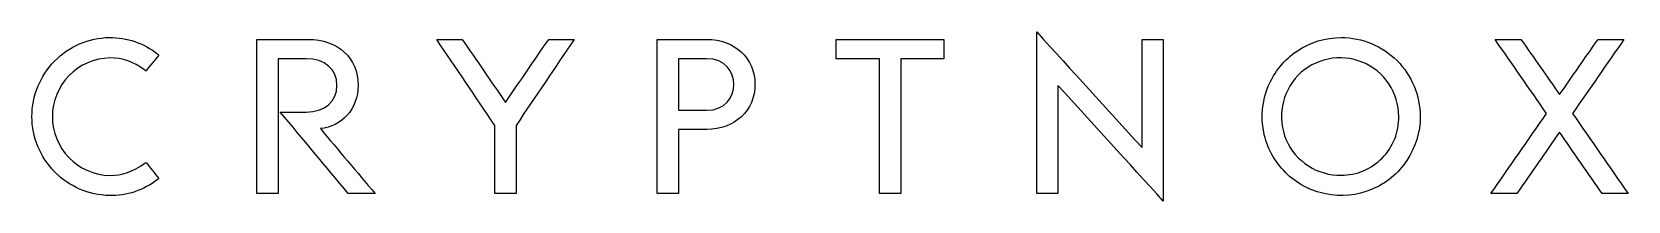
# Model space of a CAD drawing. Header units: millimetres. Extents: x -50 to 50, y -5 to 5.
import ezdxf

# ---------------------------------------------------------------- set-up
doc = ezdxf.new("R2010")
doc.units = ezdxf.units.MM
doc.layers.add('TEXTE', color=7, linetype='Continuous')

msp = doc.modelspace()

# ---------------------------------------------------------------- linework, layer by layer
at = {"layer": 'TEXTE'}
for points, knots in [([(19.55, 4.83), (19.55, 2.57), (19.55, 0.31), (19.55, -1.95), (17.35, 0.47), (15.15, 2.88), (12.95, 5.3), (12.95, 1.92), (12.95, -1.46), (12.95, -4.83), (13.39, -4.83), (13.83, -4.83), (14.28, -4.83), (14.28, -2.57), (14.28, -0.31), (14.28, 1.95), (16.48, -0.47), (18.68, -2.88), (20.88, -5.3), (20.88, -1.92), (20.88, 1.46), (20.88, 4.83), (20.44, 4.83), (19.99, 4.83), (19.55, 4.83)], [0, 0, 0, 0, 1, 1, 1, 2, 2, 2, 3, 3, 3, 4, 4, 4, 5, 5, 5, 6, 6, 6, 7, 7, 7, 8, 8, 8, 8]), ([(-42.84, -2.88), (-42.87, -2.9), (-42.89, -2.91), (-42.92, -2.93), (-43.69, -3.46), (-44.35, -3.69), (-45.12, -3.69), (-46.09, -3.67), (-47, -3.27), (-47.67, -2.58), (-48.34, -1.9), (-48.72, -0.97), (-48.72, -0.01), (-48.72, 0.95), (-48.34, 1.87), (-47.67, 2.56), (-47, 3.25), (-46.09, 3.64), (-45.12, 3.67), (-44.29, 3.67), (-43.68, 3.45), (-42.92, 2.91), (-42.89, 2.89), (-42.87, 2.87), (-42.85, 2.85), (-42.58, 3.19), (-42.31, 3.52), (-42.05, 3.85), (-42.07, 3.87), (-42.1, 3.89), (-42.12, 3.91), (-42.98, 4.6), (-44.05, 4.96), (-45.15, 4.95), (-46.44, 4.92), (-47.68, 4.39), (-48.58, 3.47), (-49.49, 2.54), (-50, 1.3), (-50, 0), (-50, -1.3), (-49.49, -2.54), (-48.58, -3.46), (-47.68, -4.39), (-46.44, -4.92), (-45.15, -4.95), (-44.06, -4.98), (-42.99, -4.62), (-42.13, -3.95), (-42.1, -3.93), (-42.08, -3.91), (-42.05, -3.89), (-42.32, -3.55), (-42.58, -3.22), (-42.84, -2.88)], [0, 0, 0, 0, 1, 1, 1, 2, 2, 2, 3, 3, 3, 4, 4, 4, 5, 5, 5, 6, 6, 6, 7, 7, 7, 8, 8, 8, 9, 9, 9, 10, 10, 10, 11, 11, 11, 12, 12, 12, 13, 13, 13, 14, 14, 14, 15, 15, 15, 16, 16, 16, 17, 17, 17, 18, 18, 18, 18]), ([(-31.93, -0.76), (-30.59, -0.65), (-29.56, 0.5), (-29.56, 1.95), (-29.56, 3.68), (-30.83, 4.83), (-32.71, 4.83), (-33.78, 4.83), (-34.84, 4.83), (-35.9, 4.83), (-35.9, 1.61), (-35.9, -1.61), (-35.9, -4.83), (-35.46, -4.83), (-35.01, -4.83), (-34.57, -4.83), (-34.57, -2.02), (-34.57, 0.8), (-34.57, 3.62), (-33.98, 3.62), (-33.4, 3.62), (-32.81, 3.62), (-31.66, 3.62), (-30.89, 2.95), (-30.89, 1.95), (-30.89, 0.95), (-31.66, 0.28), (-32.81, 0.28), (-33.35, 0.28), (-33.9, 0.28), (-34.44, 0.28), (-33.02, -1.42), (-31.6, -3.13), (-30.18, -4.83), (-29.62, -4.83), (-29.06, -4.83), (-28.5, -4.83), (-29.64, -3.47), (-30.79, -2.12), (-31.93, -0.76)], [0, 0, 0, 0, 1, 1, 1, 2, 2, 2, 3, 3, 3, 4, 4, 4, 5, 5, 5, 6, 6, 6, 7, 7, 7, 8, 8, 8, 9, 9, 9, 10, 10, 10, 11, 11, 11, 12, 12, 12, 13, 13, 13, 13]), ([(-17.62, 4.83), (-18.53, 3.52), (-19.43, 2.2), (-20.33, 0.88), (-21.24, 2.2), (-22.14, 3.52), (-23.04, 4.83), (-23.58, 4.83), (-24.11, 4.83), (-24.64, 4.83), (-23.43, 3.04), (-22.21, 1.24), (-21, -0.56), (-21, -1.98), (-21, -3.41), (-21, -4.83), (-20.55, -4.83), (-20.11, -4.83), (-19.67, -4.83), (-19.67, -3.41), (-19.67, -1.98), (-19.67, -0.56), (-18.45, 1.24), (-17.24, 3.04), (-16.03, 4.83), (-16.56, 4.83), (-17.09, 4.83), (-17.62, 4.83)], [0, 0, 0, 0, 1, 1, 1, 2, 2, 2, 3, 3, 3, 4, 4, 4, 5, 5, 5, 6, 6, 6, 7, 7, 7, 8, 8, 8, 9, 9, 9, 9]), ([(-7.72, 4.83), (-8.75, 4.83), (-9.79, 4.83), (-10.82, 4.83), (-10.82, 1.61), (-10.82, -1.61), (-10.82, -4.83), (-10.38, -4.83), (-9.94, -4.83), (-9.49, -4.83), (-9.49, -3.49), (-9.49, -2.15), (-9.49, -0.81), (-8.9, -0.81), (-8.31, -0.81), (-7.72, -0.81), (-5.97, -0.81), (-4.7, 0.38), (-4.7, 2.01), (-4.7, 3.64), (-5.97, 4.83), (-7.72, 4.83)], [0, 0, 0, 0, 1, 1, 1, 2, 2, 2, 3, 3, 3, 4, 4, 4, 5, 5, 5, 6, 6, 6, 7, 7, 7, 7]), ([(0.38, 4.83), (0.38, 4.43), (0.38, 4.02), (0.38, 3.62), (1.29, 3.62), (2.19, 3.62), (3.1, 3.62), (3.1, 0.8), (3.1, -2.02), (3.1, -4.83), (3.54, -4.83), (3.98, -4.83), (4.43, -4.83), (4.43, -2.02), (4.43, 0.8), (4.43, 3.62), (5.33, 3.62), (6.24, 3.62), (7.14, 3.62), (7.14, 4.02), (7.14, 4.43), (7.14, 4.83), (4.89, 4.83), (2.64, 4.83), (0.38, 4.83)], [0, 0, 0, 0, 1, 1, 1, 2, 2, 2, 3, 3, 3, 4, 4, 4, 5, 5, 5, 6, 6, 6, 7, 7, 7, 8, 8, 8, 8]), ([(32.03, 4.95), (31.05, 4.95), (30.09, 4.66), (29.28, 4.11), (28.46, 3.57), (27.83, 2.8), (27.46, 1.89), (27.08, 0.99), (26.98, -0.01), (27.17, -0.97), (27.36, -1.93), (27.84, -2.81), (28.53, -3.5), (29.22, -4.19), (30.1, -4.66), (31.06, -4.85), (32.02, -5.05), (33.02, -4.95), (33.92, -4.57), (34.83, -4.2), (35.6, -3.56), (36.14, -2.75), (36.69, -1.94), (36.98, -0.98), (36.98, 0), (36.97, 1.31), (36.45, 2.57), (35.53, 3.5), (34.6, 4.42), (33.34, 4.95), (32.03, 4.95)], [0, 0, 0, 0, 1, 1, 1, 2, 2, 2, 3, 3, 3, 4, 4, 4, 5, 5, 5, 6, 6, 6, 7, 7, 7, 8, 8, 8, 9, 9, 9, 10, 10, 10, 10]), ([(46.52, 0.19), (47.59, 1.73), (48.67, 3.28), (49.74, 4.83), (49.2, 4.83), (48.66, 4.83), (48.12, 4.83), (47.31, 3.68), (46.51, 2.53), (45.71, 1.37), (44.9, 2.53), (44.1, 3.68), (43.29, 4.83), (42.75, 4.83), (42.21, 4.83), (41.67, 4.83), (42.74, 3.28), (43.82, 1.73), (44.89, 0.19), (43.73, -1.49), (42.57, -3.16), (41.41, -4.83), (41.95, -4.83), (42.5, -4.83), (43.04, -4.83), (43.93, -3.55), (44.82, -2.26), (45.71, -0.98), (46.6, -2.26), (47.49, -3.55), (48.38, -4.83), (48.92, -4.83), (49.46, -4.83), (50, -4.83), (48.84, -3.16), (47.68, -1.49), (46.52, 0.19)], [0, 0, 0, 0, 1, 1, 1, 2, 2, 2, 3, 3, 3, 4, 4, 4, 5, 5, 5, 6, 6, 6, 7, 7, 7, 8, 8, 8, 9, 9, 9, 10, 10, 10, 11, 11, 11, 12, 12, 12, 12]), ([(-9.49, 3.62), (-8.91, 3.62), (-8.32, 3.62), (-7.74, 3.62), (-6.56, 3.62), (-6.03, 2.78), (-6.03, 2.01), (-6.03, 1.23), (-6.56, 0.39), (-7.74, 0.39), (-8.32, 0.39), (-8.91, 0.39), (-9.49, 0.39), (-9.49, 1.47), (-9.49, 2.54), (-9.49, 3.62)], [0, 0, 0, 0, 1, 1, 1, 2, 2, 2, 3, 3, 3, 4, 4, 4, 5, 5, 5, 5]), ([(32.03, -3.68), (31.3, -3.69), (30.58, -3.49), (29.97, -3.09), (29.35, -2.7), (28.87, -2.13), (28.58, -1.46), (28.29, -0.79), (28.21, -0.04), (28.34, 0.67), (28.48, 1.39), (28.82, 2.05), (29.33, 2.58), (29.84, 3.1), (30.5, 3.45), (31.21, 3.6), (31.93, 3.75), (32.67, 3.68), (33.35, 3.4), (34.02, 3.13), (34.6, 2.66), (35.01, 2.05), (35.42, 1.44), (35.63, 0.73), (35.63, 0), (35.64, -0.48), (35.56, -0.96), (35.38, -1.4), (35.2, -1.85), (34.94, -2.25), (34.6, -2.6), (34.27, -2.94), (33.87, -3.21), (33.43, -3.4), (32.98, -3.58), (32.51, -3.68), (32.03, -3.68)], [0, 0, 0, 0, 1, 1, 1, 2, 2, 2, 3, 3, 3, 4, 4, 4, 5, 5, 5, 6, 6, 6, 7, 7, 7, 8, 8, 8, 9, 9, 9, 10, 10, 10, 11, 11, 11, 12, 12, 12, 12])]:
    msp.add_open_spline(points, degree=3, knots=knots, dxfattribs=at)

doc.saveas('drawing.dxf')
